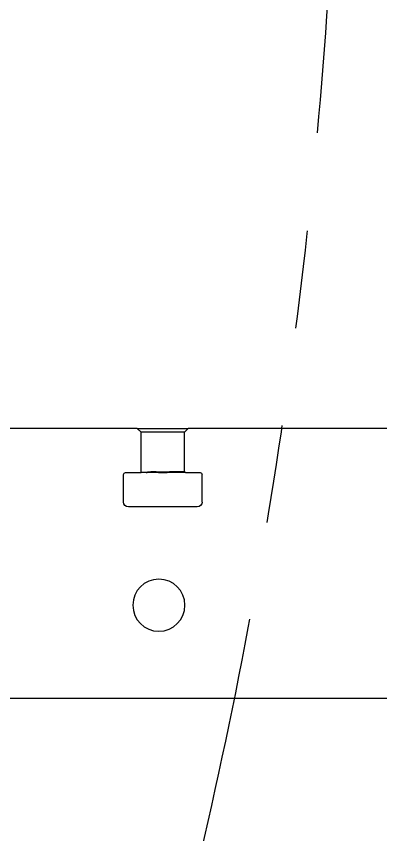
# Model space of a CAD drawing. Header units: millimetres. Extents: x 10462777 to 22643323, y 453826 to 1389191.
# Drawn here: x 11282243.3 to 11282428.8, y 582827.7 to 583244.1 of the extents above; entities that cross this region are included whole.
import ezdxf

# ---------------------------------------------------------------- set-up
doc = ezdxf.new("R2010")
doc.units = ezdxf.units.MM
doc.header["$LTSCALE"] = 200
doc.header["$MEASUREMENT"] = 0
doc.linetypes.add('PHANTOM', pattern=[2.5, 1.25, -0.25, 0.25, -0.25, 0.25, -0.25])
doc.layers.get('0').update_dxf_attribs({"linetype": 'CONTINUOUS'})
doc.layers.add('2', color=2, linetype='CONTINUOUS')
doc.layers.add('LAYOUT', color=8, linetype='CONTINUOUS', lineweight=25)

# ---------------------------------------------------------------- blocks, each defined once
blk = doc.blocks.new('r710ic')
at = {"layer": 'LAYOUT', "color": 3}
blk.add_circle((272041.37, 104232.63), 2050.12, dxfattribs=at)
blk = doc.blocks.new('A$C7DA30AB0')
at = {"layer": 'LAYOUT', "color": 6, "linetype": 'PHANTOM'}
blk.add_circle((3030.45, 3025.99, 0), 2693.02, dxfattribs=at)

msp = doc.modelspace()

# ---------------------------------------------------------------- linework, layer by layer
at = {"layer": '2', "color": 124, "linetype": 'Continuous'}
for p, q in [((11282304.87508, 583034.4183, 0), (11282190.87346, 583034.4183, 0)), ((11282306.87511, 583032.41828, 0), (11282304.87508, 583034.4183, 0)), ((11282304.87508, 583034.4183, 0), (11282330.87545, 583034.4183, 0)), ((11282330.87545, 583034.4183, 0), (11282328.87542, 583032.41828, 0)), ((11282739.37272, 583034.4183, 0), (11282330.87545, 583034.4183, 0)), ((11282306.87511, 583011.91798, 0), (11282306.87511, 583032.41828, 0)), ((11282328.87542, 583032.41828, 0), (11282306.87511, 583032.41828, 0)), ((11282328.87542, 583012.41799, 0), (11282328.87542, 583032.41828, 0)), ((11282297.87498, 582996.91777, 0), (11282297.87498, 583010.91797, 0)), ((11282298.875, 583011.91798, 0), (11282306.87511, 583011.91798, 0)), ((11282309.72132, 583011.91798, 0), (11282306.87511, 583011.91798, 0)), ((11282322.77366, 583012.41799, 0), (11282328.87542, 583012.41799, 0)), ((11282329.37543, 583011.91798, 0), (11282322.99631, 583011.91798, 0)), ((11282328.87542, 583012.41799, 0), (11282329.37543, 583011.91798, 0)), ((11282329.37543, 583011.91798, 0), (11282336.87554, 583011.91798, 0)), ((11282337.87555, 582996.91777, 0), (11282337.87555, 583010.91797, 0)), ((11282335.37552, 582994.41774, 0), (11282300.37502, 582994.41774, 0)), ((11282542.65642, 582896.94412, 0), (11281673.08815, 582896.94412, 0))]:
    msp.add_line(p, q, dxfattribs=at)
at = {"layer": '2', "color": 124, "linetype": 'Continuous', "extrusion": (0, 0, -1)}
msp.add_circle((-11282315.87524, 582944.41703, 0), 13.25019, dxfattribs=at)
for centre, radius, start, end in [((-11282298.875, 583010.91797, 0), 1.00001, 0, 90), ((-11282336.87554, 583010.91797, 0), 1.00001, 90, 180), ((-11282300.37502, 582996.91777, 0), 2.50004, 270, 0), ((-11282335.37552, 582996.91777, 0), 2.50004, 180, 270)]:
    msp.add_arc(centre, radius, start, end, dxfattribs=at)
at = {"layer": '2', "color": 124, "linetype": 'Continuous'}
for points, degree in [([(11282310.29526, 583012.15737, 0), (11282309.47295, 583011.77421, 0)], 1), ([(11282322.77366, 583012.41799, 0), (11282322.84788, 583012.25132, 0), (11282322.92209, 583012.08465, 0), (11282322.99631, 583011.91798, 0)], 3)]:
    msp.add_open_spline(points, degree=degree, dxfattribs=at)
for points, degree, knots in [([(11282312.7542, 583011.91798, 0), (11282311.61391, 583011.91798, 0), (11282310.84439, 583011.91798, 0), (11282309.73205, 583011.91798, 0), (11282309.71806, 583011.91798, 0)], 2, [0, 0, 0, 0.5, 0.5, 1, 1, 1]), ([(11282309.72132, 583011.92003, 0), (11282309.7603, 583011.94185, 0), (11282309.8407, 583011.98684, 0), (11282309.97045, 583012.04551, 0), (11282310.11188, 583012.10054, 0), (11282310.26592, 583012.15099, 0), (11282310.43296, 583012.19715, 0), (11282310.61355, 583012.23893, 0), (11282310.8082, 583012.27637, 0), (11282311.01745, 583012.30944, 0), (11282311.2418, 583012.33815, 0), (11282311.48177, 583012.36251, 0), (11282311.73783, 583012.3825, 0), (11282312.01046, 583012.39814, 0), (11282312.30007, 583012.40941, 0), (11282312.60707, 583012.41634, 0), (11282313.07519, 583012.41997, 0), (11282313.80528, 583012.41051, 0), (11282314.82128, 583012.38513, 0), (11282315.86497, 583012.35782, 0), (11282317.04174, 583012.33534, 0), (11282318.34946, 583012.33037, 0), (11282319.74107, 583012.35318, 0), (11282320.89509, 583012.38293, 0), (11282321.73754, 583012.40112, 0), (11282322.33585, 583012.41389, 0), (11282322.65188, 583012.41685, 0), (11282322.77366, 583012.41799, 0)], 3, [0, 0, 0, 0, 0.012946877, 0.026705505, 0.04130051, 0.056752522, 0.073078917, 0.090294425, 0.108411606, 0.127441233, 0.147392598, 0.168273764, 0.190091759, 0.212852744, 0.236562141, 0.261224749, 0.286844826, 0.347378096, 0.429226984, 0.511994373, 0.57159578, 0.678055864, 0.785318288, 0.864292412, 0.926401635, 0.971638912, 1, 1, 1, 1]), ([(11282322.99631, 583011.91798, 0), (11282322.88556, 583011.91779, 0), (11282322.66436, 583011.91739, 0), (11282322.32851, 583011.91458, 0), (11282321.99061, 583011.91063, 0), (11282321.65065, 583011.90571, 0), (11282321.30903, 583011.90018, 0), (11282320.96602, 583011.89432, 0), (11282320.62194, 583011.88841, 0), (11282320.2771, 583011.88266, 0), (11282319.9318, 583011.87729, 0), (11282319.58634, 583011.87247, 0), (11282319.24099, 583011.86835, 0), (11282318.89605, 583011.86503, 0), (11282318.55179, 583011.86262, 0), (11282318.20848, 583011.86118, 0), (11282317.76538, 583011.86062, 0), (11282317.22086, 583011.86224, 0), (11282316.57483, 583011.8675, 0), (11282315.92815, 583011.87564, 0), (11282315.28269, 583011.88583, 0), (11282314.64026, 583011.89697, 0), (11282314.00312, 583011.90741, 0), (11282313.37207, 583011.91595, 0), (11282312.96047, 583011.9173, 0), (11282312.75425, 583011.91798, 0)], 3, [0, 0, 0, 0, 0.034172348, 0.068249078, 0.102226365, 0.136100401, 0.169867436, 0.203523814, 0.237066002, 0.270490602, 0.303794368, 0.336974206, 0.370027178, 0.402950496, 0.435741515, 0.46839772, 0.500916721, 0.562101549, 0.623666633, 0.685595241, 0.747869168, 0.810468601, 0.873372151, 0.936557107, 1, 1, 1, 1])]:
    msp.add_open_spline(points, degree=degree, knots=knots, dxfattribs=at)

# ---------------------------------------------------------------- block references
at = {"ltscale": 10}
msp.add_blockref('A$C7DA30AB0', (11276684.40366, 580408.4363, 0), dxfattribs=at)
at = {"layer": 'LAYOUT', "color": 2, "rotation": 270}
msp.add_blockref('r710ic', (11177875.24796, 856316.46559, 0), dxfattribs=at)

doc.saveas('drawing.dxf')
